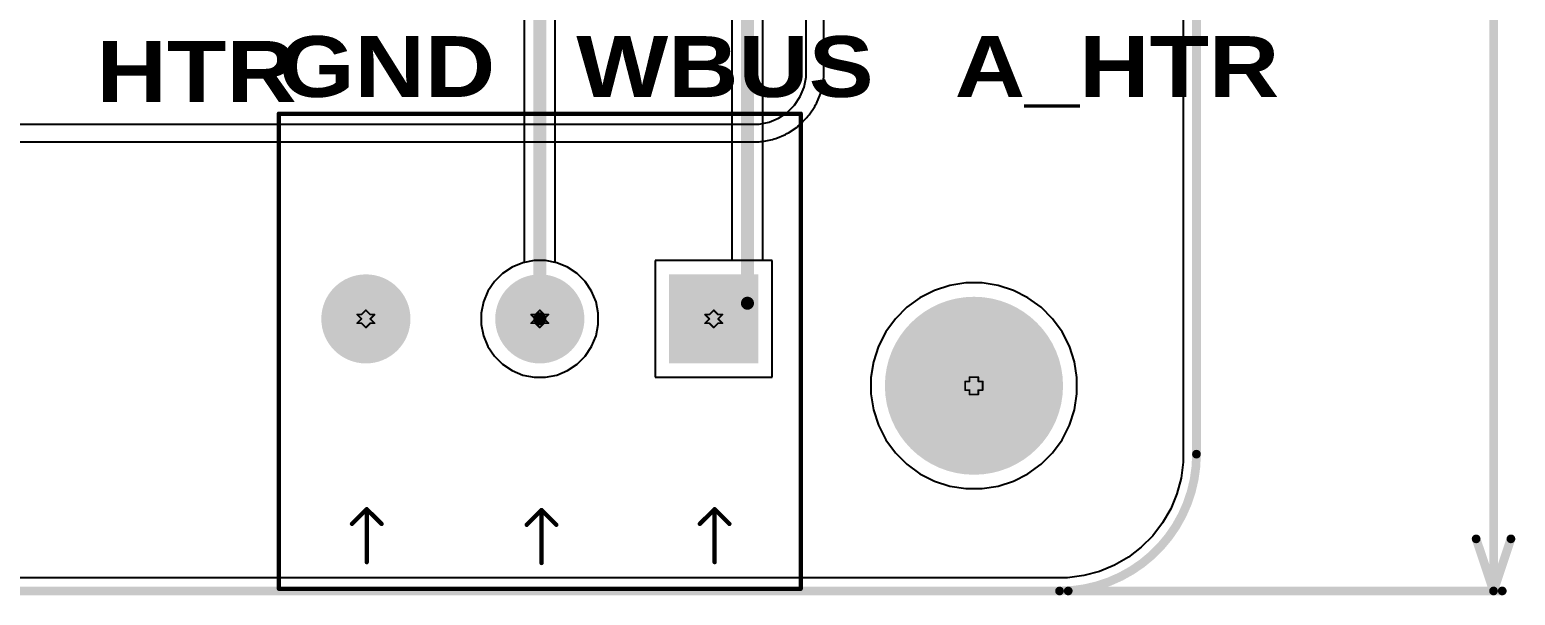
# Model space of a CAD drawing. Header units: inches. Extents: x -40 to 219, y 2 to 133.
# Drawn here: x 55.31 to 98.7, y 2.25 to 18.79 of the extents above; entities that cross this region are included whole.
import ezdxf

# ---------------------------------------------------------------- set-up
doc = ezdxf.new("R2010")
doc.units = ezdxf.units.IN
for name, color, linetype in [('Board Outline', 216, 'Continuous'), ('Bottom Layer', 5, 'Continuous'), ('Bottom Solder', 6, 'Continuous'), ('Dimensions', 6, 'Continuous'), ('Drill Drawing', 1, 'Continuous'), ('Multi-Layer', 9, 'Continuous'), ('Pad Holes', 156, 'Continuous'), ('Top Layer', 1, 'Continuous'), ('Top Overlay', 2, 'Continuous'), ('Top Solder', 216, 'Continuous')]:
    doc.layers.add(name, color=color, linetype=linetype)
doc.styles.add('Arial Black_Bold', font='', dxfattribs={"height": 0.2})
doc.styles.get('Arial Black_Bold').set_extended_font_data('Arial Black', bold=True)

# ---------------------------------------------------------------- blocks, each defined once
blk = doc.blocks.new('TB008A_508_03BE_149')
at = {"layer": 'Bottom Layer'}
blk.add_hatch(color=5, dxfattribs=at).paths.add_polyline_path([(-1.2, 1.2), (1.2, 1.2), (1.2, -1.2), (-1.2, -1.2)])
h = blk.add_hatch(color=5, dxfattribs=at)
edge = h.paths.add_edge_path()
edge.add_arc((5.08, 0), 1.2, 0, 360)
h = blk.add_hatch(color=5, dxfattribs=at)
edge = h.paths.add_edge_path()
edge.add_arc((10.16, 0), 1.2, 0, 360)
at = {"layer": 'Bottom Solder'}
h = blk.add_hatch(color=6, dxfattribs=at)
edge = h.paths.add_edge_path()
edge.add_arc((5.08, 0), 1.302, 0, 360)
h = blk.add_hatch(color=6, dxfattribs=at)
edge = h.paths.add_edge_path()
edge.add_arc((10.16, 0), 1.302, 0, 360)
blk.add_hatch(color=6, dxfattribs=at).paths.add_polyline_path([(-1.302, 1.302), (1.302, 1.302), (1.302, -1.302), (-1.302, -1.302)])
at = {"layer": 'Multi-Layer'}
h = blk.add_hatch(color=9, dxfattribs=at)
edge = h.paths.add_edge_path()
edge.add_arc((5.08, 0), 1.2, 0, 360)
h = blk.add_hatch(color=9, dxfattribs=at)
edge = h.paths.add_edge_path()
edge.add_arc((10.16, 0), 1.2, 0, 360)
at = {"layer": 'Pad Holes'}
h = blk.add_hatch(color=7, dxfattribs=at)
edge = h.paths.add_edge_path()
edge.add_arc((0, 0), 0.8, 0, 360)
h = blk.add_hatch(color=7, dxfattribs=at)
edge = h.paths.add_edge_path()
edge.add_arc((5.08, 0), 0.8, 0, 360)
h = blk.add_hatch(color=7, dxfattribs=at)
edge = h.paths.add_edge_path()
edge.add_arc((10.16, 0), 0.8, 0, 360)
at = {"layer": 'Top Layer'}
blk.add_hatch(color=1, dxfattribs=at).paths.add_polyline_path([(-1.2, 1.2), (1.2, 1.2), (1.2, -1.2), (-1.2, -1.2)])
h = blk.add_hatch(color=1, dxfattribs=at)
edge = h.paths.add_edge_path()
edge.add_arc((5.08, 0), 1.2, 0, 360)
h = blk.add_hatch(color=1, dxfattribs=at)
edge = h.paths.add_edge_path()
edge.add_arc((10.16, 0), 1.2, 0, 360)
at = {"layer": 'Top Solder'}
h = blk.add_hatch(color=216, dxfattribs=at)
edge = h.paths.add_edge_path()
edge.add_arc((5.08, 0), 1.302, 0, 360)
h = blk.add_hatch(color=216, dxfattribs=at)
edge = h.paths.add_edge_path()
edge.add_arc((10.16, 0), 1.302, 0, 360)
blk.add_hatch(color=216, dxfattribs=at).paths.add_polyline_path([(-1.302, 1.302), (1.302, 1.302), (1.302, -1.302), (-1.302, -1.302)])
at = {"layer": 'Top Overlay'}
for points in [[(12.7, 7.89, 0.127, 0.127, 0), (-2.54, 7.89, 0.127, 0.127, 0)], [(-2.54, 7.89, 0.127, 0.127, 0), (-2.54, -6, 0.127, 0.127, 0)], [(12.7, 7.89, 0.127, 0.127, 0), (12.7, -6, 0.127, 0.127, 0)], [(-0.025, 7.112, 0.127, 0.127, 0), (-0.025, 5.563, 0.127, 0.127, 0)], [(5.029, 7.137, 0.127, 0.127, 0), (5.029, 5.588, 0.127, 0.127, 0)], [(10.135, 5.563, 0.127, 0.127, 0), (10.135, 7.112, 0.127, 0.127, 0)], [(5.029, 5.588, 0.127, 0.127, 0), (4.597, 6.02, 0.127, 0.127, 0)], [(5.461, 6.02, 0.127, 0.127, 0), (5.029, 5.588, 0.127, 0.127, 0)], [(-0.025, 5.563, 0.127, 0.127, 0), (-0.457, 5.994, 0.127, 0.127, 0)], [(0.406, 5.994, 0.127, 0.127, 0), (-0.025, 5.563, 0.127, 0.127, 0)], [(10.135, 5.563, 0.127, 0.127, 0), (9.703, 5.994, 0.127, 0.127, 0)], [(10.566, 5.994, 0.127, 0.127, 0), (10.135, 5.563, 0.127, 0.127, 0)], [(12.7, -6, 0.127, 0.127, 0), (-2.54, -6, 0.127, 0.127, 0)]]:
    blk.add_lwpolyline(points, format="xyseb", dxfattribs=at)
for points in [[(-2.572, 7.89, 0.0635, 0.0635, 1), (-2.508, 7.89, 0.0635, 0.0635, 1)], [(-2.572, 7.89, 0.0635, 0.0635, 1), (-2.508, 7.89, 0.0635, 0.0635, 1)], [(12.668, 7.89, 0.0635, 0.0635, 1), (12.732, 7.89, 0.0635, 0.0635, 1)], [(12.668, 7.89, 0.0635, 0.0635, 1), (12.732, 7.89, 0.0635, 0.0635, 1)], [(-0.057, 7.112, 0.0635, 0.0635, 1), (0.006, 7.112, 0.0635, 0.0635, 1)], [(4.997, 7.137, 0.0635, 0.0635, 1), (5.061, 7.137, 0.0635, 0.0635, 1)], [(10.103, 7.112, 0.0635, 0.0635, 1), (10.166, 7.112, 0.0635, 0.0635, 1)], [(4.566, 6.02, 0.0635, 0.0635, 1), (4.629, 6.02, 0.0635, 0.0635, 1)], [(5.429, 6.02, 0.0635, 0.0635, 1), (5.493, 6.02, 0.0635, 0.0635, 1)], [(-0.489, 5.994, 0.0635, 0.0635, 1), (-0.425, 5.994, 0.0635, 0.0635, 1)], [(0.375, 5.994, 0.0635, 0.0635, 1), (0.438, 5.994, 0.0635, 0.0635, 1)], [(4.997, 5.588, 0.0635, 0.0635, 1), (5.061, 5.588, 0.0635, 0.0635, 1)], [(4.997, 5.588, 0.0635, 0.0635, 1), (5.061, 5.588, 0.0635, 0.0635, 1)], [(4.997, 5.588, 0.0635, 0.0635, 1), (5.061, 5.588, 0.0635, 0.0635, 1)], [(9.671, 5.994, 0.0635, 0.0635, 1), (9.735, 5.994, 0.0635, 0.0635, 1)], [(10.535, 5.994, 0.0635, 0.0635, 1), (10.598, 5.994, 0.0635, 0.0635, 1)], [(-0.057, 5.563, 0.0635, 0.0635, 1), (0.006, 5.563, 0.0635, 0.0635, 1)], [(-0.057, 5.563, 0.0635, 0.0635, 1), (0.006, 5.563, 0.0635, 0.0635, 1)], [(-0.057, 5.563, 0.0635, 0.0635, 1), (0.006, 5.563, 0.0635, 0.0635, 1)], [(10.103, 5.563, 0.0635, 0.0635, 1), (10.166, 5.563, 0.0635, 0.0635, 1)], [(10.103, 5.563, 0.0635, 0.0635, 1), (10.166, 5.563, 0.0635, 0.0635, 1)], [(10.103, 5.563, 0.0635, 0.0635, 1), (10.166, 5.563, 0.0635, 0.0635, 1)], [(-2.572, -6, 0.0635, 0.0635, 1), (-2.508, -6, 0.0635, 0.0635, 1)], [(-2.572, -6, 0.0635, 0.0635, 1), (-2.508, -6, 0.0635, 0.0635, 1)], [(12.668, -6, 0.0635, 0.0635, 1), (12.732, -6, 0.0635, 0.0635, 1)], [(12.668, -6, 0.0635, 0.0635, 1), (12.732, -6, 0.0635, 0.0635, 1)]]:
    blk.add_lwpolyline(points, format="xyseb", close=True, dxfattribs=at)

msp = doc.modelspace()

# ---------------------------------------------------------------- hatches: boundary and pattern name
at = {"layer": 'Bottom Layer'}
h = msp.add_hatch(color=5, dxfattribs=at)
edge = h.paths.add_edge_path()
edge.add_arc((82.893, 8.382), 2.5, 0, 360)
at = {"layer": 'Bottom Solder'}
h = msp.add_hatch(color=6, dxfattribs=at)
edge = h.paths.add_edge_path()
edge.add_arc((82.893, 8.382), 2.602, 0, 360)
at = {"layer": 'Multi-Layer'}
h = msp.add_hatch(color=9, dxfattribs=at)
edge = h.paths.add_edge_path()
edge.add_arc((82.893, 8.382), 2.5, 0, 360)
at = {"layer": 'Pad Holes'}
h = msp.add_hatch(color=7, dxfattribs=at)
edge = h.paths.add_edge_path()
edge.add_arc((82.893, 8.382), 1.5, 0, 360)
at = {"layer": 'Top Layer'}
h = msp.add_hatch(color=1, dxfattribs=at)
edge = h.paths.add_edge_path()
edge.add_arc((82.893, 8.382), 2.5, 0, 360)
at = {"layer": 'Top Solder'}
h = msp.add_hatch(color=216, dxfattribs=at)
edge = h.paths.add_edge_path()
edge.add_arc((82.893, 8.382), 2.602, 0, 360)

# ---------------------------------------------------------------- linework, layer by layer
at = {"layer": 'Board Outline'}
for points in [[(89.393, 6.382, 0.254, 0.254, 0), (89.393, 78.382, 0.254, 0.254, 0)], [(89.393, 6.382, 0.254, 0.254, -0.414214), (85.393, 2.382, 0.254, 0.254, 0)], [(3.393, 2.382, 0.254, 0.254, 0), (85.393, 2.382, 0.254, 0.254, 0)]]:
    msp.add_lwpolyline(points, format="xyseb", dxfattribs=at)
for points in [[(89.329, 6.382, 0.127, 0.127, 1), (89.456, 6.382, 0.127, 0.127, 1)], [(89.329, 6.382, 0.127, 0.127, 1), (89.456, 6.382, 0.127, 0.127, 1)], [(85.329, 2.382, 0.127, 0.127, 1), (85.456, 2.382, 0.127, 0.127, 1)], [(85.329, 2.382, 0.127, 0.127, 1), (85.456, 2.382, 0.127, 0.127, 1)]]:
    msp.add_lwpolyline(points, format="xyseb", close=True, dxfattribs=at)
at = {"layer": 'Bottom Layer'}
for p, q in [((89.004, 78.382), (89.004, 6.382)), ((77.99, 17.558), (77.99, 28.481)), ((78.508, 17.558), (78.508, 28.481)), ((77.931, 17.114), (77.99, 17.408)), ((77.99, 17.408), (77.99, 17.558)), ((78.498, 17.358), (78.508, 17.408)), ((78.498, 17.307), (78.498, 17.358)), ((78.508, 17.408), (78.508, 17.558)), ((77.816, 16.836), (77.931, 17.114)), ((78.41, 16.916), (78.42, 16.966)), ((78.42, 16.966), (78.439, 17.013)), ((78.439, 17.013), (78.498, 17.307)), ((77.437, 16.375), (77.649, 16.587)), ((77.649, 16.587), (77.816, 16.836)), ((78.08, 16.299), (78.247, 16.549)), ((78.247, 16.549), (78.266, 16.596)), ((78.266, 16.596), (78.295, 16.638)), ((78.295, 16.638), (78.41, 16.916)), ((76.616, 16.034), (76.91, 16.093)), ((76.91, 16.093), (77.188, 16.208)), ((77.188, 16.208), (77.437, 16.375)), ((77.803, 16.008), (78.016, 16.221)), ((78.016, 16.221), (78.044, 16.263)), ((78.044, 16.263), (78.08, 16.299)), ((39.128, 16.034), (76.466, 16.034)), ((76.466, 16.034), (76.616, 16.034)), ((77.108, 15.614), (77.386, 15.729)), ((77.386, 15.729), (77.428, 15.758)), ((77.428, 15.758), (77.475, 15.777)), ((77.475, 15.777), (77.725, 15.944)), ((77.725, 15.944), (77.761, 15.98)), ((77.761, 15.98), (77.803, 16.008)), ((39.14, 15.516), (76.466, 15.516)), ((76.466, 15.516), (76.616, 15.516)), ((76.616, 15.516), (76.666, 15.526)), ((76.666, 15.526), (76.717, 15.526)), ((76.717, 15.526), (77.011, 15.585)), ((77.011, 15.585), (77.058, 15.604)), ((77.058, 15.604), (77.108, 15.614)), ((69.403, 11.851), (69.123, 11.664)), ((69.714, 11.98), (69.403, 11.851)), ((70.044, 12.045), (69.714, 11.98)), ((70.38, 12.045), (70.044, 12.045)), ((70.71, 11.98), (70.38, 12.045)), ((71.021, 11.851), (70.71, 11.98)), ((71.301, 11.664), (71.021, 11.851)), ((77, 12.045), (73.584, 12.045)), ((73.584, 12.045), (73.584, 8.629)), ((77, 8.629), (77, 12.045)), ((68.885, 11.426), (68.698, 11.146)), ((69.123, 11.664), (68.885, 11.426)), ((71.538, 11.426), (71.301, 11.664)), ((71.725, 11.146), (71.538, 11.426)), ((82.188, 11.316), (81.738, 11.17)), ((82.656, 11.39), (82.188, 11.316)), ((83.13, 11.39), (82.656, 11.39)), ((83.597, 11.316), (83.13, 11.39)), ((84.047, 11.17), (83.597, 11.316)), ((68.698, 11.146), (68.569, 10.836)), ((71.854, 10.836), (71.725, 11.146)), ((81.316, 10.955), (80.933, 10.676)), ((81.738, 11.17), (81.316, 10.955)), ((84.469, 10.955), (84.047, 11.17)), ((84.852, 10.676), (84.469, 10.955)), ((68.569, 10.836), (68.504, 10.506)), ((68.504, 10.506), (68.504, 10.169)), ((71.92, 10.506), (71.854, 10.836)), ((71.92, 10.169), (71.92, 10.506)), ((80.933, 10.676), (80.598, 10.342)), ((85.187, 10.342), (84.852, 10.676)), ((68.504, 10.169), (68.569, 9.839)), ((71.854, 9.839), (71.92, 10.169)), ((80.598, 10.342), (80.32, 9.959)), ((85.465, 9.959), (85.187, 10.342)), ((68.569, 9.839), (68.698, 9.528)), ((71.725, 9.528), (71.854, 9.839)), ((80.32, 9.959), (80.105, 9.537)), ((85.68, 9.537), (85.465, 9.959)), ((68.698, 9.528), (68.885, 9.249)), ((68.885, 9.249), (69.123, 9.011)), ((71.301, 9.011), (71.538, 9.249)), ((71.538, 9.249), (71.725, 9.528)), ((80.105, 9.537), (79.959, 9.086)), ((85.827, 9.086), (85.68, 9.537)), ((69.123, 9.011), (69.403, 8.824)), ((69.403, 8.824), (69.714, 8.695)), ((69.714, 8.695), (70.044, 8.629)), ((70.38, 8.629), (70.71, 8.695)), ((70.71, 8.695), (71.021, 8.824)), ((71.021, 8.824), (71.301, 9.011)), ((79.959, 9.086), (79.885, 8.619)), ((85.901, 8.619), (85.827, 9.086)), ((70.044, 8.629), (70.38, 8.629)), ((73.584, 8.629), (77, 8.629)), ((79.885, 8.619), (79.885, 8.145)), ((85.901, 8.145), (85.901, 8.619)), ((79.885, 8.145), (79.959, 7.678)), ((85.827, 7.678), (85.901, 8.145)), ((79.959, 7.678), (80.105, 7.227)), ((85.68, 7.227), (85.827, 7.678)), ((80.105, 7.227), (80.32, 6.805)), ((85.465, 6.805), (85.68, 7.227)), ((80.32, 6.805), (80.598, 6.422)), ((85.187, 6.422), (85.465, 6.805)), ((80.598, 6.422), (80.933, 6.088)), ((80.933, 6.088), (81.316, 5.809)), ((84.469, 5.809), (84.852, 6.088)), ((84.852, 6.088), (85.187, 6.422)), ((89.004, 6.145), (88.943, 5.676)), ((89.004, 6.382), (89.004, 6.145)), ((81.316, 5.809), (81.738, 5.594)), ((84.047, 5.594), (84.469, 5.809)), ((88.943, 5.676), (88.82, 5.219)), ((81.738, 5.594), (82.188, 5.448)), ((82.188, 5.448), (82.656, 5.374)), ((82.656, 5.374), (83.13, 5.374)), ((83.13, 5.374), (83.597, 5.448)), ((83.597, 5.448), (84.047, 5.594)), ((88.82, 5.219), (88.639, 4.781)), ((88.639, 4.781), (88.402, 4.371)), ((88.402, 4.371), (88.114, 3.996)), ((88.114, 3.996), (87.779, 3.661)), ((87.779, 3.661), (87.404, 3.373)), ((86.994, 3.136), (86.556, 2.955)), ((87.404, 3.373), (86.994, 3.136)), ((85.63, 2.77), (3.156, 2.77)), ((86.099, 2.832), (85.63, 2.77)), ((86.556, 2.955), (86.099, 2.832))]:
    msp.add_line(p, q, dxfattribs=at)
at = {"layer": 'Dimensions'}
for points in [[(98.069, 2.382, 0.254, 0.254, 0), (98.069, 36.618, 0.254, 0.254, 0)], [(97.561, 3.906, 0.254, 0.254, 0), (98.069, 2.382, 0.254, 0.254, 0)], [(98.069, 2.382, 0.254, 0.254, 0), (98.577, 3.906, 0.254, 0.254, 0)], [(85.647, 2.382, 0.254, 0.254, 0), (98.323, 2.382, 0.254, 0.254, 0)]]:
    msp.add_lwpolyline(points, format="xyseb", dxfattribs=at)
for points in [[(97.498, 3.906, 0.127, 0.127, 1), (97.625, 3.906, 0.127, 0.127, 1)], [(98.514, 3.906, 0.127, 0.127, 1), (98.641, 3.906, 0.127, 0.127, 1)], [(85.583, 2.382, 0.127, 0.127, 1), (85.71, 2.382, 0.127, 0.127, 1)], [(98.006, 2.382, 0.127, 0.127, 1), (98.133, 2.382, 0.127, 0.127, 1)], [(98.006, 2.382, 0.127, 0.127, 1), (98.133, 2.382, 0.127, 0.127, 1)], [(98.006, 2.382, 0.127, 0.127, 1), (98.133, 2.382, 0.127, 0.127, 1)], [(98.26, 2.382, 0.127, 0.127, 1), (98.387, 2.382, 0.127, 0.127, 1)]]:
    msp.add_lwpolyline(points, format="xyseb", close=True, dxfattribs=at)
at = {"layer": 'Drill Drawing'}
for points in [[(64.878, 10.464, 0.0508, 0.0508, 0), (65.005, 10.337, 0.0508, 0.0508, 0)], [(64.878, 10.464, 0.0508, 0.0508, 0), (65.005, 10.464, 0.0508, 0.0508, 0)], [(65.005, 10.464, 0.0508, 0.0508, 0), (65.132, 10.591, 0.0508, 0.0508, 0)], [(65.132, 10.591, 0.0508, 0.0508, 0), (65.259, 10.464, 0.0508, 0.0508, 0)], [(65.259, 10.464, 0.0508, 0.0508, 0), (65.386, 10.464, 0.0508, 0.0508, 0)], [(65.259, 10.337, 0.0508, 0.0508, 0), (65.386, 10.464, 0.0508, 0.0508, 0)], [(69.958, 10.464, 0.0508, 0.0508, 0), (70.085, 10.337, 0.0508, 0.0508, 0)], [(69.958, 10.464, 0.0508, 0.0508, 0), (70.085, 10.464, 0.0508, 0.0508, 0)], [(70.085, 10.464, 0.0508, 0.0508, 0), (70.212, 10.591, 0.0508, 0.0508, 0)], [(70.212, 10.591, 0.0508, 0.0508, 0), (70.339, 10.464, 0.0508, 0.0508, 0)], [(70.339, 10.464, 0.0508, 0.0508, 0), (70.466, 10.464, 0.0508, 0.0508, 0)], [(70.339, 10.337, 0.0508, 0.0508, 0), (70.466, 10.464, 0.0508, 0.0508, 0)], [(75.038, 10.464, 0.0508, 0.0508, 0), (75.165, 10.337, 0.0508, 0.0508, 0)], [(75.038, 10.464, 0.0508, 0.0508, 0), (75.165, 10.464, 0.0508, 0.0508, 0)], [(75.165, 10.464, 0.0508, 0.0508, 0), (75.292, 10.591, 0.0508, 0.0508, 0)], [(75.292, 10.591, 0.0508, 0.0508, 0), (75.419, 10.464, 0.0508, 0.0508, 0)], [(75.419, 10.464, 0.0508, 0.0508, 0), (75.546, 10.464, 0.0508, 0.0508, 0)], [(75.419, 10.337, 0.0508, 0.0508, 0), (75.546, 10.464, 0.0508, 0.0508, 0)], [(64.878, 10.21, 0.0508, 0.0508, 0), (65.005, 10.337, 0.0508, 0.0508, 0)], [(64.878, 10.21, 0.0508, 0.0508, 0), (65.005, 10.21, 0.0508, 0.0508, 0)], [(65.005, 10.21, 0.0508, 0.0508, 0), (65.132, 10.083, 0.0508, 0.0508, 0)], [(65.132, 10.083, 0.0508, 0.0508, 0), (65.259, 10.21, 0.0508, 0.0508, 0)], [(65.259, 10.337, 0.0508, 0.0508, 0), (65.386, 10.21, 0.0508, 0.0508, 0)], [(65.259, 10.21, 0.0508, 0.0508, 0), (65.386, 10.21, 0.0508, 0.0508, 0)], [(69.958, 10.21, 0.0508, 0.0508, 0), (70.085, 10.337, 0.0508, 0.0508, 0)], [(69.958, 10.21, 0.0508, 0.0508, 0), (70.085, 10.21, 0.0508, 0.0508, 0)], [(70.085, 10.21, 0.0508, 0.0508, 0), (70.212, 10.083, 0.0508, 0.0508, 0)], [(70.212, 10.083, 0.0508, 0.0508, 0), (70.339, 10.21, 0.0508, 0.0508, 0)], [(70.339, 10.337, 0.0508, 0.0508, 0), (70.466, 10.21, 0.0508, 0.0508, 0)], [(70.339, 10.21, 0.0508, 0.0508, 0), (70.466, 10.21, 0.0508, 0.0508, 0)], [(75.038, 10.21, 0.0508, 0.0508, 0), (75.165, 10.337, 0.0508, 0.0508, 0)], [(75.038, 10.21, 0.0508, 0.0508, 0), (75.165, 10.21, 0.0508, 0.0508, 0)], [(75.165, 10.21, 0.0508, 0.0508, 0), (75.292, 10.083, 0.0508, 0.0508, 0)], [(75.292, 10.083, 0.0508, 0.0508, 0), (75.419, 10.21, 0.0508, 0.0508, 0)], [(75.419, 10.337, 0.0508, 0.0508, 0), (75.546, 10.21, 0.0508, 0.0508, 0)], [(75.419, 10.21, 0.0508, 0.0508, 0), (75.546, 10.21, 0.0508, 0.0508, 0)], [(82.639, 8.255, 0.0508, 0.0508, 0), (82.639, 8.509, 0.0508, 0.0508, 0)], [(82.639, 8.509, 0.0508, 0.0508, 0), (82.766, 8.509, 0.0508, 0.0508, 0)], [(82.639, 8.255, 0.0508, 0.0508, 0), (82.766, 8.255, 0.0508, 0.0508, 0)], [(82.766, 8.509, 0.0508, 0.0508, 0), (82.766, 8.636, 0.0508, 0.0508, 0)], [(82.766, 8.636, 0.0508, 0.0508, 0), (83.02, 8.636, 0.0508, 0.0508, 0)], [(82.766, 8.128, 0.0508, 0.0508, 0), (82.766, 8.255, 0.0508, 0.0508, 0)], [(83.02, 8.509, 0.0508, 0.0508, 0), (83.02, 8.636, 0.0508, 0.0508, 0)], [(83.02, 8.509, 0.0508, 0.0508, 0), (83.147, 8.509, 0.0508, 0.0508, 0)], [(83.02, 8.255, 0.0508, 0.0508, 0), (83.147, 8.255, 0.0508, 0.0508, 0)], [(83.02, 8.128, 0.0508, 0.0508, 0), (83.02, 8.255, 0.0508, 0.0508, 0)], [(83.147, 8.255, 0.0508, 0.0508, 0), (83.147, 8.509, 0.0508, 0.0508, 0)], [(82.766, 8.128, 0.0508, 0.0508, 0), (83.02, 8.128, 0.0508, 0.0508, 0)]]:
    msp.add_lwpolyline(points, format="xyseb", dxfattribs=at)
for points in [[(64.865, 10.464, 0.0254, 0.0254, 1), (64.89, 10.464, 0.0254, 0.0254, 1)], [(64.865, 10.464, 0.0254, 0.0254, 1), (64.89, 10.464, 0.0254, 0.0254, 1)], [(64.992, 10.464, 0.0254, 0.0254, 1), (65.017, 10.464, 0.0254, 0.0254, 1)], [(64.992, 10.464, 0.0254, 0.0254, 1), (65.017, 10.464, 0.0254, 0.0254, 1)], [(65.119, 10.591, 0.0254, 0.0254, 1), (65.144, 10.591, 0.0254, 0.0254, 1)], [(65.119, 10.591, 0.0254, 0.0254, 1), (65.144, 10.591, 0.0254, 0.0254, 1)], [(65.246, 10.464, 0.0254, 0.0254, 1), (65.271, 10.464, 0.0254, 0.0254, 1)], [(65.246, 10.464, 0.0254, 0.0254, 1), (65.271, 10.464, 0.0254, 0.0254, 1)], [(65.373, 10.464, 0.0254, 0.0254, 1), (65.398, 10.464, 0.0254, 0.0254, 1)], [(65.373, 10.464, 0.0254, 0.0254, 1), (65.398, 10.464, 0.0254, 0.0254, 1)], [(69.945, 10.464, 0.0254, 0.0254, 1), (69.97, 10.464, 0.0254, 0.0254, 1)], [(69.945, 10.464, 0.0254, 0.0254, 1), (69.97, 10.464, 0.0254, 0.0254, 1)], [(70.072, 10.464, 0.0254, 0.0254, 1), (70.097, 10.464, 0.0254, 0.0254, 1)], [(70.072, 10.464, 0.0254, 0.0254, 1), (70.097, 10.464, 0.0254, 0.0254, 1)], [(70.199, 10.591, 0.0254, 0.0254, 1), (70.224, 10.591, 0.0254, 0.0254, 1)], [(70.199, 10.591, 0.0254, 0.0254, 1), (70.224, 10.591, 0.0254, 0.0254, 1)], [(70.326, 10.464, 0.0254, 0.0254, 1), (70.351, 10.464, 0.0254, 0.0254, 1)], [(70.326, 10.464, 0.0254, 0.0254, 1), (70.351, 10.464, 0.0254, 0.0254, 1)], [(70.453, 10.464, 0.0254, 0.0254, 1), (70.478, 10.464, 0.0254, 0.0254, 1)], [(70.453, 10.464, 0.0254, 0.0254, 1), (70.478, 10.464, 0.0254, 0.0254, 1)], [(75.025, 10.464, 0.0254, 0.0254, 1), (75.05, 10.464, 0.0254, 0.0254, 1)], [(75.025, 10.464, 0.0254, 0.0254, 1), (75.05, 10.464, 0.0254, 0.0254, 1)], [(75.152, 10.464, 0.0254, 0.0254, 1), (75.177, 10.464, 0.0254, 0.0254, 1)], [(75.152, 10.464, 0.0254, 0.0254, 1), (75.177, 10.464, 0.0254, 0.0254, 1)], [(75.279, 10.591, 0.0254, 0.0254, 1), (75.304, 10.591, 0.0254, 0.0254, 1)], [(75.279, 10.591, 0.0254, 0.0254, 1), (75.304, 10.591, 0.0254, 0.0254, 1)], [(75.406, 10.464, 0.0254, 0.0254, 1), (75.431, 10.464, 0.0254, 0.0254, 1)], [(75.406, 10.464, 0.0254, 0.0254, 1), (75.431, 10.464, 0.0254, 0.0254, 1)], [(75.533, 10.464, 0.0254, 0.0254, 1), (75.558, 10.464, 0.0254, 0.0254, 1)], [(75.533, 10.464, 0.0254, 0.0254, 1), (75.558, 10.464, 0.0254, 0.0254, 1)], [(64.865, 10.21, 0.0254, 0.0254, 1), (64.89, 10.21, 0.0254, 0.0254, 1)], [(64.865, 10.21, 0.0254, 0.0254, 1), (64.89, 10.21, 0.0254, 0.0254, 1)], [(64.992, 10.337, 0.0254, 0.0254, 1), (65.017, 10.337, 0.0254, 0.0254, 1)], [(64.992, 10.337, 0.0254, 0.0254, 1), (65.017, 10.337, 0.0254, 0.0254, 1)], [(64.992, 10.21, 0.0254, 0.0254, 1), (65.017, 10.21, 0.0254, 0.0254, 1)], [(64.992, 10.21, 0.0254, 0.0254, 1), (65.017, 10.21, 0.0254, 0.0254, 1)], [(65.119, 10.083, 0.0254, 0.0254, 1), (65.144, 10.083, 0.0254, 0.0254, 1)], [(65.119, 10.083, 0.0254, 0.0254, 1), (65.144, 10.083, 0.0254, 0.0254, 1)], [(65.246, 10.337, 0.0254, 0.0254, 1), (65.271, 10.337, 0.0254, 0.0254, 1)], [(65.246, 10.337, 0.0254, 0.0254, 1), (65.271, 10.337, 0.0254, 0.0254, 1)], [(65.246, 10.21, 0.0254, 0.0254, 1), (65.271, 10.21, 0.0254, 0.0254, 1)], [(65.246, 10.21, 0.0254, 0.0254, 1), (65.271, 10.21, 0.0254, 0.0254, 1)], [(65.373, 10.21, 0.0254, 0.0254, 1), (65.398, 10.21, 0.0254, 0.0254, 1)], [(65.373, 10.21, 0.0254, 0.0254, 1), (65.398, 10.21, 0.0254, 0.0254, 1)], [(69.945, 10.21, 0.0254, 0.0254, 1), (69.97, 10.21, 0.0254, 0.0254, 1)], [(69.945, 10.21, 0.0254, 0.0254, 1), (69.97, 10.21, 0.0254, 0.0254, 1)], [(70.072, 10.337, 0.0254, 0.0254, 1), (70.097, 10.337, 0.0254, 0.0254, 1)], [(70.072, 10.337, 0.0254, 0.0254, 1), (70.097, 10.337, 0.0254, 0.0254, 1)], [(70.072, 10.21, 0.0254, 0.0254, 1), (70.097, 10.21, 0.0254, 0.0254, 1)], [(70.072, 10.21, 0.0254, 0.0254, 1), (70.097, 10.21, 0.0254, 0.0254, 1)], [(70.199, 10.083, 0.0254, 0.0254, 1), (70.224, 10.083, 0.0254, 0.0254, 1)], [(70.199, 10.083, 0.0254, 0.0254, 1), (70.224, 10.083, 0.0254, 0.0254, 1)], [(70.326, 10.337, 0.0254, 0.0254, 1), (70.351, 10.337, 0.0254, 0.0254, 1)], [(70.326, 10.337, 0.0254, 0.0254, 1), (70.351, 10.337, 0.0254, 0.0254, 1)], [(70.326, 10.21, 0.0254, 0.0254, 1), (70.351, 10.21, 0.0254, 0.0254, 1)], [(70.326, 10.21, 0.0254, 0.0254, 1), (70.351, 10.21, 0.0254, 0.0254, 1)], [(70.453, 10.21, 0.0254, 0.0254, 1), (70.478, 10.21, 0.0254, 0.0254, 1)], [(70.453, 10.21, 0.0254, 0.0254, 1), (70.478, 10.21, 0.0254, 0.0254, 1)], [(75.025, 10.21, 0.0254, 0.0254, 1), (75.05, 10.21, 0.0254, 0.0254, 1)], [(75.025, 10.21, 0.0254, 0.0254, 1), (75.05, 10.21, 0.0254, 0.0254, 1)], [(75.152, 10.337, 0.0254, 0.0254, 1), (75.177, 10.337, 0.0254, 0.0254, 1)], [(75.152, 10.337, 0.0254, 0.0254, 1), (75.177, 10.337, 0.0254, 0.0254, 1)], [(75.152, 10.21, 0.0254, 0.0254, 1), (75.177, 10.21, 0.0254, 0.0254, 1)], [(75.152, 10.21, 0.0254, 0.0254, 1), (75.177, 10.21, 0.0254, 0.0254, 1)], [(75.279, 10.083, 0.0254, 0.0254, 1), (75.304, 10.083, 0.0254, 0.0254, 1)], [(75.279, 10.083, 0.0254, 0.0254, 1), (75.304, 10.083, 0.0254, 0.0254, 1)], [(75.406, 10.337, 0.0254, 0.0254, 1), (75.431, 10.337, 0.0254, 0.0254, 1)], [(75.406, 10.337, 0.0254, 0.0254, 1), (75.431, 10.337, 0.0254, 0.0254, 1)], [(75.406, 10.21, 0.0254, 0.0254, 1), (75.431, 10.21, 0.0254, 0.0254, 1)], [(75.406, 10.21, 0.0254, 0.0254, 1), (75.431, 10.21, 0.0254, 0.0254, 1)], [(75.533, 10.21, 0.0254, 0.0254, 1), (75.558, 10.21, 0.0254, 0.0254, 1)], [(75.533, 10.21, 0.0254, 0.0254, 1), (75.558, 10.21, 0.0254, 0.0254, 1)], [(82.626, 8.509, 0.0254, 0.0254, 1), (82.652, 8.509, 0.0254, 0.0254, 1)], [(82.626, 8.509, 0.0254, 0.0254, 1), (82.652, 8.509, 0.0254, 0.0254, 1)], [(82.626, 8.255, 0.0254, 0.0254, 1), (82.652, 8.255, 0.0254, 0.0254, 1)], [(82.626, 8.255, 0.0254, 0.0254, 1), (82.652, 8.255, 0.0254, 0.0254, 1)], [(82.753, 8.636, 0.0254, 0.0254, 1), (82.779, 8.636, 0.0254, 0.0254, 1)], [(82.753, 8.636, 0.0254, 0.0254, 1), (82.779, 8.636, 0.0254, 0.0254, 1)], [(82.753, 8.509, 0.0254, 0.0254, 1), (82.779, 8.509, 0.0254, 0.0254, 1)], [(82.753, 8.509, 0.0254, 0.0254, 1), (82.779, 8.509, 0.0254, 0.0254, 1)], [(82.753, 8.255, 0.0254, 0.0254, 1), (82.779, 8.255, 0.0254, 0.0254, 1)], [(82.753, 8.255, 0.0254, 0.0254, 1), (82.779, 8.255, 0.0254, 0.0254, 1)], [(83.007, 8.636, 0.0254, 0.0254, 1), (83.033, 8.636, 0.0254, 0.0254, 1)], [(83.007, 8.636, 0.0254, 0.0254, 1), (83.033, 8.636, 0.0254, 0.0254, 1)], [(83.007, 8.509, 0.0254, 0.0254, 1), (83.033, 8.509, 0.0254, 0.0254, 1)], [(83.007, 8.509, 0.0254, 0.0254, 1), (83.033, 8.509, 0.0254, 0.0254, 1)], [(83.007, 8.255, 0.0254, 0.0254, 1), (83.033, 8.255, 0.0254, 0.0254, 1)], [(83.007, 8.255, 0.0254, 0.0254, 1), (83.033, 8.255, 0.0254, 0.0254, 1)], [(83.134, 8.509, 0.0254, 0.0254, 1), (83.16, 8.509, 0.0254, 0.0254, 1)], [(83.134, 8.509, 0.0254, 0.0254, 1), (83.16, 8.509, 0.0254, 0.0254, 1)], [(83.134, 8.255, 0.0254, 0.0254, 1), (83.16, 8.255, 0.0254, 0.0254, 1)], [(83.134, 8.255, 0.0254, 0.0254, 1), (83.16, 8.255, 0.0254, 0.0254, 1)], [(82.753, 8.128, 0.0254, 0.0254, 1), (82.779, 8.128, 0.0254, 0.0254, 1)], [(82.753, 8.128, 0.0254, 0.0254, 1), (82.779, 8.128, 0.0254, 0.0254, 1)], [(83.007, 8.128, 0.0254, 0.0254, 1), (83.033, 8.128, 0.0254, 0.0254, 1)], [(83.007, 8.128, 0.0254, 0.0254, 1), (83.033, 8.128, 0.0254, 0.0254, 1)]]:
    msp.add_lwpolyline(points, format="xyseb", close=True, dxfattribs=at)
at = {"layer": 'Top Layer'}
for p, q in [((89.004, 78.382), (89.004, 6.382)), ((69.759, 22.58), (69.759, 11.989)), ((70.665, 11.989), (70.665, 22.58)), ((75.824, 22.378), (75.824, 12.045)), ((76.73, 12.045), (76.73, 22.378)), ((69.403, 11.851), (69.123, 11.664)), ((69.714, 11.98), (69.403, 11.851)), ((69.759, 11.989), (69.714, 11.98)), ((70.71, 11.98), (70.665, 11.989)), ((71.021, 11.851), (70.71, 11.98)), ((71.301, 11.664), (71.021, 11.851)), ((75.824, 12.045), (73.584, 12.045)), ((73.584, 12.045), (73.584, 8.629)), ((77, 12.045), (76.73, 12.045)), ((77, 8.629), (77, 12.045)), ((68.885, 11.426), (68.698, 11.146)), ((69.123, 11.664), (68.885, 11.426)), ((71.538, 11.426), (71.301, 11.664)), ((71.725, 11.146), (71.538, 11.426)), ((82.188, 11.316), (81.738, 11.17)), ((82.656, 11.39), (82.188, 11.316)), ((83.13, 11.39), (82.656, 11.39)), ((83.597, 11.316), (83.13, 11.39)), ((84.047, 11.17), (83.597, 11.316)), ((68.698, 11.146), (68.569, 10.836)), ((71.854, 10.836), (71.725, 11.146)), ((81.316, 10.955), (80.933, 10.676)), ((81.738, 11.17), (81.316, 10.955)), ((84.469, 10.955), (84.047, 11.17)), ((84.852, 10.676), (84.469, 10.955)), ((68.569, 10.836), (68.504, 10.506)), ((68.504, 10.506), (68.504, 10.169)), ((71.92, 10.506), (71.854, 10.836)), ((71.92, 10.169), (71.92, 10.506)), ((80.933, 10.676), (80.598, 10.342)), ((85.187, 10.342), (84.852, 10.676)), ((68.504, 10.169), (68.569, 9.839)), ((71.854, 9.839), (71.92, 10.169)), ((80.598, 10.342), (80.32, 9.959)), ((85.465, 9.959), (85.187, 10.342)), ((68.569, 9.839), (68.698, 9.528)), ((71.725, 9.528), (71.854, 9.839)), ((80.32, 9.959), (80.105, 9.537)), ((85.68, 9.537), (85.465, 9.959)), ((68.698, 9.528), (68.885, 9.249)), ((68.885, 9.249), (69.123, 9.011)), ((71.301, 9.011), (71.538, 9.249)), ((71.538, 9.249), (71.725, 9.528)), ((80.105, 9.537), (79.959, 9.086)), ((85.827, 9.086), (85.68, 9.537)), ((69.123, 9.011), (69.403, 8.824)), ((69.403, 8.824), (69.714, 8.695)), ((69.714, 8.695), (70.044, 8.629)), ((70.38, 8.629), (70.71, 8.695)), ((70.71, 8.695), (71.021, 8.824)), ((71.021, 8.824), (71.301, 9.011)), ((79.959, 9.086), (79.885, 8.619)), ((85.901, 8.619), (85.827, 9.086)), ((70.044, 8.629), (70.38, 8.629)), ((73.584, 8.629), (77, 8.629)), ((79.885, 8.619), (79.885, 8.145)), ((85.901, 8.145), (85.901, 8.619)), ((79.885, 8.145), (79.959, 7.678)), ((85.827, 7.678), (85.901, 8.145)), ((79.959, 7.678), (80.105, 7.227)), ((85.68, 7.227), (85.827, 7.678)), ((80.105, 7.227), (80.32, 6.805)), ((85.465, 6.805), (85.68, 7.227)), ((80.32, 6.805), (80.598, 6.422)), ((85.187, 6.422), (85.465, 6.805)), ((80.598, 6.422), (80.933, 6.088)), ((80.933, 6.088), (81.316, 5.809)), ((84.469, 5.809), (84.852, 6.088)), ((84.852, 6.088), (85.187, 6.422)), ((89.004, 6.145), (88.943, 5.676)), ((89.004, 6.382), (89.004, 6.145)), ((81.316, 5.809), (81.738, 5.594)), ((84.047, 5.594), (84.469, 5.809)), ((88.943, 5.676), (88.82, 5.219)), ((81.738, 5.594), (82.188, 5.448)), ((82.188, 5.448), (82.656, 5.374)), ((82.656, 5.374), (83.13, 5.374)), ((83.13, 5.374), (83.597, 5.448)), ((83.597, 5.448), (84.047, 5.594)), ((88.82, 5.219), (88.639, 4.781)), ((88.639, 4.781), (88.402, 4.371)), ((88.402, 4.371), (88.114, 3.996)), ((88.114, 3.996), (87.779, 3.661)), ((87.779, 3.661), (87.404, 3.373)), ((86.994, 3.136), (86.556, 2.955)), ((87.404, 3.373), (86.994, 3.136)), ((85.63, 2.77), (32.573, 2.77)), ((86.099, 2.832), (85.63, 2.77)), ((86.556, 2.955), (86.099, 2.832))]:
    msp.add_line(p, q, dxfattribs=at)
for points in [[(70.212, 10.337, 0.381, 0.381, 0), (70.212, 23.033, 0.381, 0.381, 0)], [(76.277, 10.795, 0.381, 0.381, 0), (76.277, 23.013, 0.381, 0.381, 0)]]:
    msp.add_lwpolyline(points, format="xyseb", dxfattribs=at)
for points in [[(76.182, 10.795, 0.191, 0.191, 1), (76.372, 10.795, 0.191, 0.191, 1)], [(70.117, 10.337, 0.191, 0.191, 1), (70.307, 10.337, 0.191, 0.191, 1)]]:
    msp.add_lwpolyline(points, format="xyseb", close=True, dxfattribs=at)

# ---------------------------------------------------------------- block references
at = {"rotation": 180}
msp.add_blockref('TB008A_508_03BE_149', (75.292, 10.337), dxfattribs=at)

# ---------------------------------------------------------------- texts
at = {"layer": 'Top Overlay', "style": 'Arial Black_Bold'}
for s, p in [('GND   WBUS   HTR', (37.525, 16.683)), ('GND   WBUS   A_HTR', (62.592, 16.826))]:
    msp.add_text(s, height=1.778, rotation=360, dxfattribs=at).set_placement(p)

doc.saveas('drawing.dxf')
